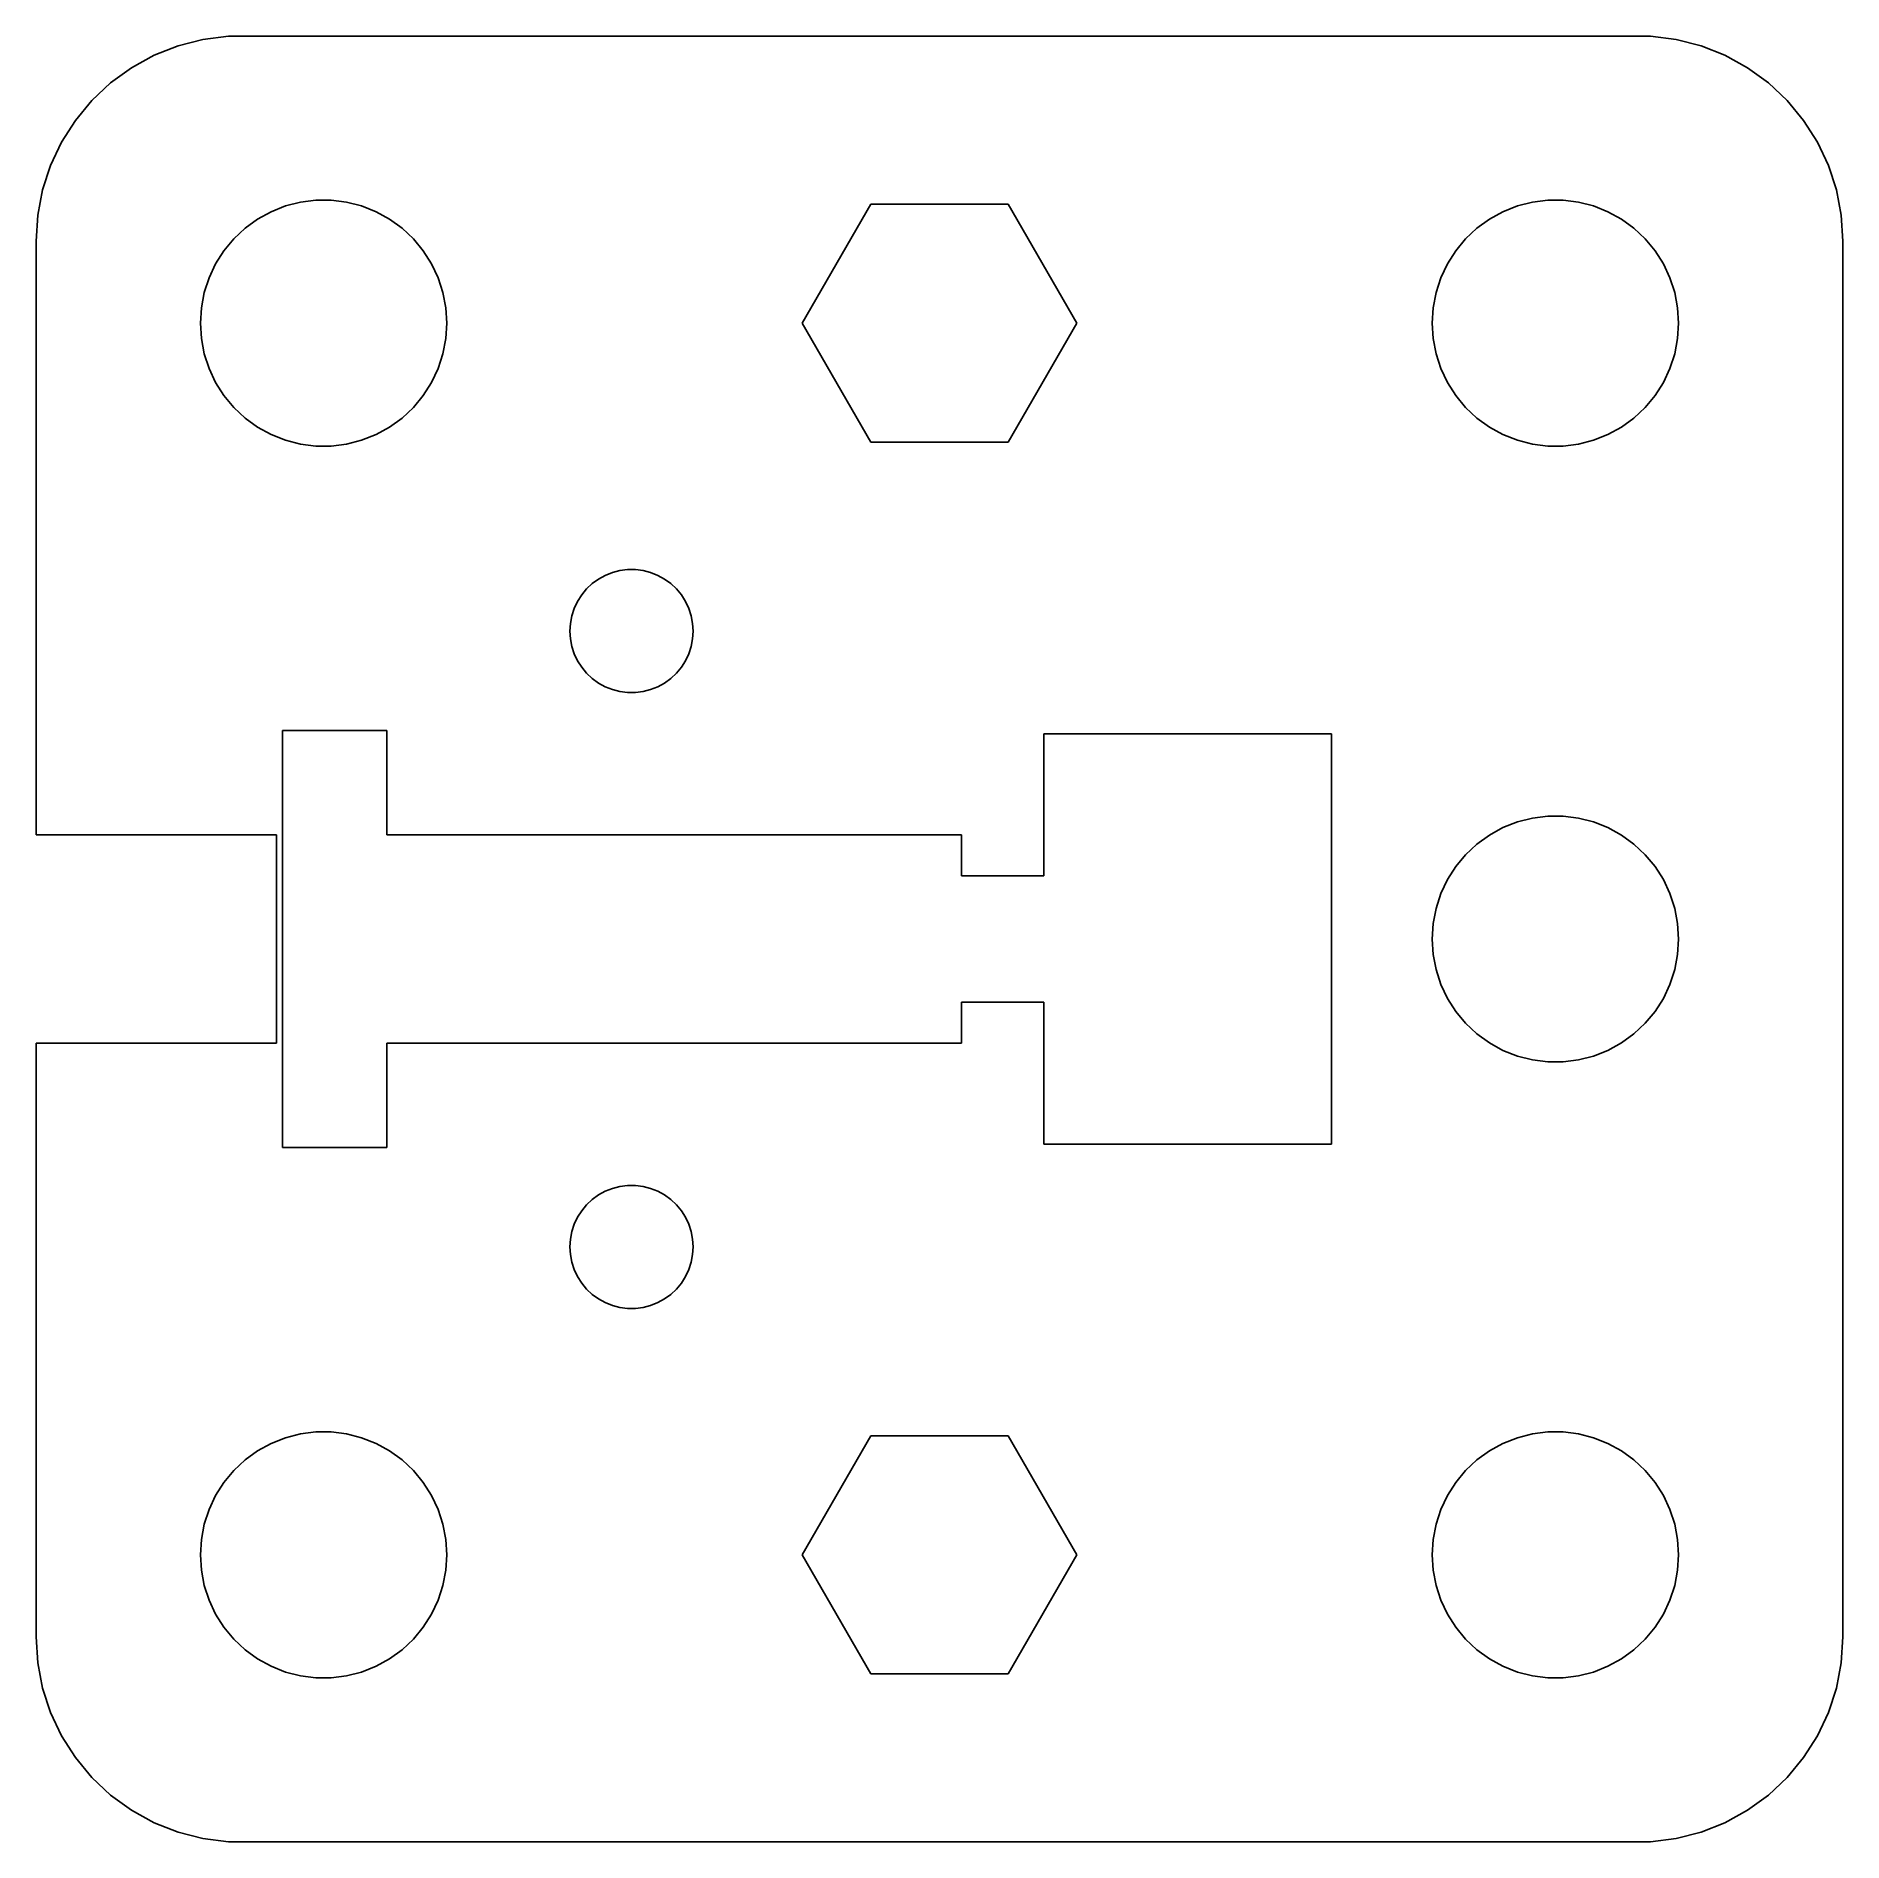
# Model space of a CAD drawing. Header units: metres. Extents: x 0.5 to 44.5, y 32 to 76.
import ezdxf

# ---------------------------------------------------------------- set-up
doc = ezdxf.new("R2010")
doc.units = ezdxf.units.M

msp = doc.modelspace()

# ---------------------------------------------------------------- linework, layer by layer
for p, q in [((3.95491, 75.7553), (3.37109, 75.5241)), ((4.56308, 75.9114), (3.95491, 75.7553)), ((5.18604, 75.9901), (4.56308, 75.9114)), ((39.8139, 75.9901), (5.18604, 75.9901)), ((40.4369, 75.9114), (39.8139, 75.9901)), ((41.0451, 75.7553), (40.4369, 75.9114)), ((41.6289, 75.5241), (41.0451, 75.7553)), ((3.37109, 75.5241), (2.82086, 75.2216)), ((42.1791, 75.2216), (41.6289, 75.5241)), ((2.31287, 74.8526), (1.85515, 74.4227)), ((2.82086, 75.2216), (2.31287, 74.8526)), ((42.6871, 74.8526), (42.1791, 75.2216)), ((43.1448, 74.4227), (42.6871, 74.8526)), ((1.85515, 74.4227), (1.45491, 73.9389)), ((43.5451, 73.9389), (43.1448, 74.4227)), ((1.45491, 73.9389), (1.11845, 73.4088)), ((43.8815, 73.4088), (43.5451, 73.9389)), ((1.11845, 73.4088), (0.85111, 72.8406)), ((44.1489, 72.8406), (43.8815, 73.4088)), ((0.85111, 72.8406), (0.65707, 72.2434)), ((44.3429, 72.2434), (44.1489, 72.8406)), ((0.65707, 72.2434), (0.53941, 71.6267)), ((44.4606, 71.6267), (44.3429, 72.2434)), ((6.22266, 71.7145), (6.57294, 71.8532)), ((6.57294, 71.8532), (6.93785, 71.9469)), ((6.93785, 71.9469), (7.31161, 71.9941)), ((7.31161, 71.9941), (7.68837, 71.9941)), ((7.68837, 71.9941), (8.06213, 71.9469)), ((8.06213, 71.9469), (8.42705, 71.8532)), ((8.42705, 71.8532), (8.77733, 71.7145)), ((19.1534, 69), (20.8267, 71.8982)), ((20.8267, 71.8982), (24.1733, 71.8982)), ((24.1733, 71.8982), (25.8466, 69)), ((36.2227, 71.7145), (36.5729, 71.8532)), ((36.5729, 71.8532), (36.9379, 71.9469)), ((36.9379, 71.9469), (37.3116, 71.9941)), ((37.3116, 71.9941), (37.6884, 71.9941)), ((37.6884, 71.9941), (38.0621, 71.9469)), ((38.0621, 71.9469), (38.427, 71.8532)), ((38.427, 71.8532), (38.7773, 71.7145)), ((0.53941, 71.6267), (0.5, 71)), ((5.31308, 71.0536), (5.58772, 71.3115)), ((5.58772, 71.3115), (5.89252, 71.533)), ((5.89252, 71.533), (6.22266, 71.7145)), ((8.77733, 71.7145), (9.10747, 71.533)), ((9.10747, 71.533), (9.41226, 71.3115)), ((9.41226, 71.3115), (9.6869, 71.0536)), ((35.3131, 71.0536), (35.5877, 71.3115)), ((35.5877, 71.3115), (35.8925, 71.533)), ((35.8925, 71.533), (36.2227, 71.7145)), ((38.7773, 71.7145), (39.1075, 71.533)), ((39.1075, 71.533), (39.4123, 71.3115)), ((39.4123, 71.3115), (39.6869, 71.0536)), ((44.5, 71), (44.4606, 71.6267)), ((0.5, 71), (0.5, 56.54)), ((5.07294, 70.7634), (5.31308, 71.0536)), ((9.6869, 71.0536), (9.92705, 70.7634)), ((35.0729, 70.7634), (35.3131, 71.0536)), ((39.6869, 71.0536), (39.927, 70.7634)), ((44.5, 37), (44.5, 71)), ((4.71066, 70.1044), (4.87108, 70.4453)), ((4.87108, 70.4453), (5.07294, 70.7634)), ((9.92705, 70.7634), (10.1289, 70.4453)), ((10.1289, 70.4453), (10.2893, 70.1044)), ((34.7107, 70.1044), (34.8711, 70.4453)), ((34.8711, 70.4453), (35.0729, 70.7634)), ((39.927, 70.7634), (40.1289, 70.4453)), ((40.1289, 70.4453), (40.2893, 70.1044)), ((4.59424, 69.7461), (4.71066, 70.1044)), ((10.2893, 70.1044), (10.4057, 69.7461)), ((34.5942, 69.7461), (34.7107, 70.1044)), ((40.2893, 70.1044), (40.4057, 69.7461)), ((4.52365, 69.376), (4.59424, 69.7461)), ((10.4057, 69.7461), (10.4763, 69.376)), ((34.5237, 69.376), (34.5942, 69.7461)), ((40.4057, 69.7461), (40.4763, 69.376)), ((4.5, 69), (4.52365, 69.376)), ((10.4763, 69.376), (10.5, 69)), ((34.5, 69), (34.5237, 69.376)), ((40.4763, 69.376), (40.5, 69)), ((4.52365, 68.624), (4.5, 69)), ((10.5, 69), (10.4763, 68.624)), ((20.8267, 66.1018), (19.1534, 69)), ((25.8466, 69), (24.1733, 66.1018)), ((34.5237, 68.624), (34.5, 69)), ((40.5, 69), (40.4763, 68.624)), ((4.59424, 68.2539), (4.52365, 68.624)), ((4.71066, 67.8956), (4.59424, 68.2539)), ((10.4057, 68.2539), (10.2893, 67.8956)), ((10.4763, 68.624), (10.4057, 68.2539)), ((34.5942, 68.2539), (34.5237, 68.624)), ((34.7107, 67.8956), (34.5942, 68.2539)), ((40.4057, 68.2539), (40.2893, 67.8956)), ((40.4763, 68.624), (40.4057, 68.2539)), ((4.87108, 67.5547), (4.71066, 67.8956)), ((10.2893, 67.8956), (10.1289, 67.5547)), ((34.8711, 67.5547), (34.7107, 67.8956)), ((40.2893, 67.8956), (40.1289, 67.5547)), ((5.07294, 67.2366), (4.87108, 67.5547)), ((10.1289, 67.5547), (9.92705, 67.2366)), ((35.0729, 67.2366), (34.8711, 67.5547)), ((40.1289, 67.5547), (39.927, 67.2366)), ((5.31308, 66.9464), (5.07294, 67.2366)), ((5.58772, 66.6884), (5.31308, 66.9464)), ((9.6869, 66.9464), (9.41226, 66.6884)), ((9.92705, 67.2366), (9.6869, 66.9464)), ((35.3131, 66.9464), (35.0729, 67.2366)), ((35.5877, 66.6884), (35.3131, 66.9464)), ((39.6869, 66.9464), (39.4123, 66.6884)), ((39.927, 67.2366), (39.6869, 66.9464)), ((5.89252, 66.467), (5.58772, 66.6884)), ((6.22266, 66.2855), (5.89252, 66.467)), ((9.10747, 66.467), (8.77733, 66.2855)), ((9.41226, 66.6884), (9.10747, 66.467)), ((35.8925, 66.467), (35.5877, 66.6884)), ((36.2227, 66.2855), (35.8925, 66.467)), ((39.1075, 66.467), (38.7773, 66.2855)), ((39.4123, 66.6884), (39.1075, 66.467)), ((6.57294, 66.1468), (6.22266, 66.2855)), ((6.93785, 66.0531), (6.57294, 66.1468)), ((7.31161, 66.0059), (6.93785, 66.0531)), ((7.68837, 66.0059), (7.31161, 66.0059)), ((8.06213, 66.0531), (7.68837, 66.0059)), ((8.42705, 66.1468), (8.06213, 66.0531)), ((8.77733, 66.2855), (8.42705, 66.1468)), ((24.1733, 66.1018), (20.8267, 66.1018)), ((36.5729, 66.1468), (36.2227, 66.2855)), ((36.9379, 66.0531), (36.5729, 66.1468)), ((37.3116, 66.0059), (36.9379, 66.0531)), ((37.6884, 66.0059), (37.3116, 66.0059)), ((38.0621, 66.0531), (37.6884, 66.0059)), ((38.427, 66.1468), (38.0621, 66.0531)), ((38.7773, 66.2855), (38.427, 66.1468)), ((14.3613, 62.8572), (14.5365, 62.9266)), ((14.5365, 62.9266), (14.7189, 62.9734)), ((14.7189, 62.9734), (14.9058, 62.997)), ((14.9058, 62.997), (15.0942, 62.997)), ((15.0942, 62.997), (15.2811, 62.9734)), ((15.2811, 62.9734), (15.4635, 62.9266)), ((15.4635, 62.9266), (15.6387, 62.8572)), ((13.7865, 62.3817), (13.9065, 62.5268)), ((13.9065, 62.5268), (14.0439, 62.6558)), ((14.0439, 62.6558), (14.1963, 62.7665)), ((14.1963, 62.7665), (14.3613, 62.8572)), ((15.6387, 62.8572), (15.8037, 62.7665)), ((15.8037, 62.7665), (15.9561, 62.6558)), ((15.9561, 62.6558), (16.0934, 62.5268)), ((16.0934, 62.5268), (16.2135, 62.3817)), ((13.5471, 61.873), (13.6053, 62.0522)), ((13.6053, 62.0522), (13.6855, 62.2226)), ((13.6855, 62.2226), (13.7865, 62.3817)), ((16.2135, 62.3817), (16.3145, 62.2226)), ((16.3145, 62.2226), (16.3947, 62.0522)), ((16.3947, 62.0522), (16.4529, 61.873)), ((13.5, 61.5), (13.5118, 61.688)), ((13.5118, 61.688), (13.5471, 61.873)), ((16.4529, 61.873), (16.4882, 61.688)), ((16.4882, 61.688), (16.5, 61.5)), ((13.5118, 61.312), (13.5, 61.5)), ((13.5471, 61.127), (13.5118, 61.312)), ((16.4882, 61.312), (16.4529, 61.127)), ((16.5, 61.5), (16.4882, 61.312)), ((13.6053, 60.9478), (13.5471, 61.127)), ((13.6855, 60.7774), (13.6053, 60.9478)), ((13.7865, 60.6183), (13.6855, 60.7774)), ((16.3145, 60.7774), (16.2135, 60.6183)), ((16.3947, 60.9478), (16.3145, 60.7774)), ((16.4529, 61.127), (16.3947, 60.9478)), ((13.9065, 60.4732), (13.7865, 60.6183)), ((14.0439, 60.3442), (13.9065, 60.4732)), ((14.1963, 60.2335), (14.0439, 60.3442)), ((15.9561, 60.3442), (15.8037, 60.2335)), ((16.0934, 60.4732), (15.9561, 60.3442)), ((16.2135, 60.6183), (16.0934, 60.4732)), ((14.3613, 60.1427), (14.1963, 60.2335)), ((14.5365, 60.0734), (14.3613, 60.1427)), ((14.7189, 60.0266), (14.5365, 60.0734)), ((14.9058, 60.0029), (14.7189, 60.0266)), ((15.0942, 60.0029), (14.9058, 60.0029)), ((15.2811, 60.0266), (15.0942, 60.0029)), ((15.4635, 60.0734), (15.2811, 60.0266)), ((15.6387, 60.1427), (15.4635, 60.0734)), ((15.8037, 60.2335), (15.6387, 60.1427)), ((6.5, 48.92), (6.5, 59.08)), ((6.5, 59.08), (9.03999, 59.08)), ((9.03999, 59.08), (9.03999, 56.54)), ((25.044, 55.54), (25.044, 59)), ((25.044, 59), (32.044, 59)), ((32.044, 59), (32.044, 49)), ((36.2227, 56.7145), (36.5729, 56.8532)), ((36.5729, 56.8532), (36.9379, 56.9469)), ((36.9379, 56.9469), (37.3116, 56.9941)), ((37.3116, 56.9941), (37.6884, 56.9941)), ((37.6884, 56.9941), (38.0621, 56.9469)), ((38.0621, 56.9469), (38.427, 56.8532)), ((38.427, 56.8532), (38.7773, 56.7145)), ((0.5, 56.54), (6.35399, 56.54)), ((6.35399, 56.54), (6.35399, 51.46)), ((9.03999, 56.54), (23.038, 56.54)), ((23.038, 56.54), (23.038, 55.54)), ((35.5877, 56.3115), (35.8925, 56.533)), ((35.8925, 56.533), (36.2227, 56.7145)), ((38.7773, 56.7145), (39.1075, 56.533)), ((39.1075, 56.533), (39.4123, 56.3115)), ((35.0729, 55.7634), (35.3131, 56.0536)), ((35.3131, 56.0536), (35.5877, 56.3115)), ((39.4123, 56.3115), (39.6869, 56.0536)), ((39.6869, 56.0536), (39.927, 55.7634)), ((23.038, 55.54), (25.044, 55.54)), ((34.7107, 55.1044), (34.8711, 55.4453)), ((34.8711, 55.4453), (35.0729, 55.7634)), ((39.927, 55.7634), (40.1289, 55.4453)), ((40.1289, 55.4453), (40.2893, 55.1044)), ((34.5942, 54.7461), (34.7107, 55.1044)), ((40.2893, 55.1044), (40.4057, 54.7461)), ((34.5237, 54.376), (34.5942, 54.7461)), ((40.4057, 54.7461), (40.4763, 54.376)), ((34.5, 54), (34.5237, 54.376)), ((40.4763, 54.376), (40.5, 54)), ((34.5237, 53.624), (34.5, 54)), ((40.5, 54), (40.4763, 53.624)), ((34.5942, 53.2539), (34.5237, 53.624)), ((34.7107, 52.8956), (34.5942, 53.2539)), ((40.4057, 53.2539), (40.2893, 52.8956)), ((40.4763, 53.624), (40.4057, 53.2539)), ((34.8711, 52.5547), (34.7107, 52.8956)), ((40.2893, 52.8956), (40.1289, 52.5547)), ((25.044, 52.46), (23.038, 52.46)), ((23.038, 52.46), (23.038, 51.46)), ((25.044, 49), (25.044, 52.46)), ((35.0729, 52.2366), (34.8711, 52.5547)), ((40.1289, 52.5547), (39.927, 52.2366)), ((35.3131, 51.9464), (35.0729, 52.2366)), ((35.5877, 51.6885), (35.3131, 51.9464)), ((39.6869, 51.9464), (39.4123, 51.6885)), ((39.927, 52.2366), (39.6869, 51.9464)), ((35.8925, 51.467), (35.5877, 51.6885)), ((39.4123, 51.6885), (39.1075, 51.467)), ((6.35399, 51.46), (0.5, 51.46)), ((0.5, 51.46), (0.5, 37)), ((23.038, 51.46), (9.03999, 51.46)), ((9.03999, 51.46), (9.03999, 48.92)), ((36.2227, 51.2855), (35.8925, 51.467)), ((36.5729, 51.1468), (36.2227, 51.2855)), ((36.9379, 51.0531), (36.5729, 51.1468)), ((37.3116, 51.0059), (36.9379, 51.0531)), ((38.0621, 51.0531), (37.6884, 51.0059)), ((38.427, 51.1468), (38.0621, 51.0531)), ((38.7773, 51.2855), (38.427, 51.1468)), ((39.1075, 51.467), (38.7773, 51.2855)), ((37.6884, 51.0059), (37.3116, 51.0059)), ((9.03999, 48.92), (6.5, 48.92)), ((32.044, 49), (25.044, 49)), ((14.5365, 47.9266), (14.7189, 47.9734)), ((14.7189, 47.9734), (14.9058, 47.9971)), ((14.9058, 47.9971), (15.0942, 47.9971)), ((15.0942, 47.9971), (15.2811, 47.9734)), ((15.2811, 47.9734), (15.4635, 47.9266)), ((13.7865, 47.3817), (13.9065, 47.5268)), ((13.9065, 47.5268), (14.0439, 47.6558)), ((14.0439, 47.6558), (14.1963, 47.7665)), ((14.1963, 47.7665), (14.3613, 47.8573)), ((14.3613, 47.8573), (14.5365, 47.9266)), ((15.4635, 47.9266), (15.6387, 47.8573)), ((15.6387, 47.8573), (15.8037, 47.7665)), ((15.8037, 47.7665), (15.9561, 47.6558)), ((15.9561, 47.6558), (16.0934, 47.5268)), ((16.0934, 47.5268), (16.2135, 47.3817)), ((13.6053, 47.0522), (13.6855, 47.2226)), ((13.6855, 47.2226), (13.7865, 47.3817)), ((16.2135, 47.3817), (16.3145, 47.2226)), ((16.3145, 47.2226), (16.3947, 47.0522)), ((13.5, 46.5), (13.5118, 46.688)), ((13.5118, 46.688), (13.5471, 46.873)), ((13.5471, 46.873), (13.6053, 47.0522)), ((16.3947, 47.0522), (16.4529, 46.873)), ((16.4529, 46.873), (16.4882, 46.688)), ((16.4882, 46.688), (16.5, 46.5)), ((13.5118, 46.312), (13.5, 46.5)), ((13.5471, 46.127), (13.5118, 46.312)), ((16.4882, 46.312), (16.4529, 46.127)), ((16.5, 46.5), (16.4882, 46.312)), ((13.6053, 45.9478), (13.5471, 46.127)), ((13.6855, 45.7774), (13.6053, 45.9478)), ((13.7865, 45.6183), (13.6855, 45.7774)), ((16.3145, 45.7774), (16.2135, 45.6183)), ((16.3947, 45.9478), (16.3145, 45.7774)), ((16.4529, 46.127), (16.3947, 45.9478)), ((13.9065, 45.4732), (13.7865, 45.6183)), ((14.0439, 45.3442), (13.9065, 45.4732)), ((14.1963, 45.2335), (14.0439, 45.3442)), ((15.9561, 45.3442), (15.8037, 45.2335)), ((16.0934, 45.4732), (15.9561, 45.3442)), ((16.2135, 45.6183), (16.0934, 45.4732)), ((14.3613, 45.1428), (14.1963, 45.2335)), ((14.5365, 45.0734), (14.3613, 45.1428)), ((14.7189, 45.0266), (14.5365, 45.0734)), ((14.9058, 45.003), (14.7189, 45.0266)), ((15.0942, 45.003), (14.9058, 45.003)), ((15.2811, 45.0266), (15.0942, 45.003)), ((15.4635, 45.0734), (15.2811, 45.0266)), ((15.6387, 45.1428), (15.4635, 45.0734)), ((15.8037, 45.2335), (15.6387, 45.1428)), ((6.22266, 41.7145), (6.57294, 41.8532)), ((6.57294, 41.8532), (6.93785, 41.9469)), ((6.93785, 41.9469), (7.31161, 41.9941)), ((7.31161, 41.9941), (7.68837, 41.9941)), ((7.68837, 41.9941), (8.06213, 41.9469)), ((8.06213, 41.9469), (8.42705, 41.8532)), ((8.42705, 41.8532), (8.77733, 41.7145)), ((19.1534, 39), (20.8267, 41.8982)), ((20.8267, 41.8982), (24.1733, 41.8982)), ((24.1733, 41.8982), (25.8466, 39)), ((36.2227, 41.7145), (36.5729, 41.8532)), ((36.5729, 41.8532), (36.9379, 41.9469)), ((36.9379, 41.9469), (37.3116, 41.9941)), ((37.3116, 41.9941), (37.6884, 41.9941)), ((37.6884, 41.9941), (38.0621, 41.9469)), ((38.0621, 41.9469), (38.427, 41.8532)), ((38.427, 41.8532), (38.7773, 41.7145)), ((5.58772, 41.3116), (5.89252, 41.533)), ((5.89252, 41.533), (6.22266, 41.7145)), ((8.77733, 41.7145), (9.10747, 41.533)), ((9.10747, 41.533), (9.41226, 41.3116)), ((35.5877, 41.3116), (35.8925, 41.533)), ((35.8925, 41.533), (36.2227, 41.7145)), ((38.7773, 41.7145), (39.1075, 41.533)), ((39.1075, 41.533), (39.4123, 41.3116)), ((5.07294, 40.7634), (5.31308, 41.0536)), ((5.31308, 41.0536), (5.58772, 41.3116)), ((9.41226, 41.3116), (9.6869, 41.0536)), ((9.6869, 41.0536), (9.92705, 40.7634)), ((35.0729, 40.7634), (35.3131, 41.0536)), ((35.3131, 41.0536), (35.5877, 41.3116)), ((39.4123, 41.3116), (39.6869, 41.0536)), ((39.6869, 41.0536), (39.927, 40.7634)), ((4.87108, 40.4453), (5.07294, 40.7634)), ((9.92705, 40.7634), (10.1289, 40.4453)), ((34.8711, 40.4453), (35.0729, 40.7634)), ((39.927, 40.7634), (40.1289, 40.4453)), ((4.59424, 39.7461), (4.71066, 40.1044)), ((4.71066, 40.1044), (4.87108, 40.4453)), ((10.1289, 40.4453), (10.2893, 40.1044)), ((10.2893, 40.1044), (10.4057, 39.7461)), ((34.5942, 39.7461), (34.7107, 40.1044)), ((34.7107, 40.1044), (34.8711, 40.4453)), ((40.1289, 40.4453), (40.2893, 40.1044)), ((40.2893, 40.1044), (40.4057, 39.7461)), ((4.52365, 39.376), (4.59424, 39.7461)), ((10.4057, 39.7461), (10.4763, 39.376)), ((34.5237, 39.376), (34.5942, 39.7461)), ((40.4057, 39.7461), (40.4763, 39.376)), ((4.5, 39), (4.52365, 39.376)), ((10.4763, 39.376), (10.5, 39)), ((34.5, 39), (34.5237, 39.376)), ((40.4763, 39.376), (40.5, 39)), ((4.52365, 38.624), (4.5, 39)), ((10.5, 39), (10.4763, 38.624)), ((20.8267, 36.1018), (19.1534, 39)), ((25.8466, 39), (24.1733, 36.1018)), ((34.5237, 38.624), (34.5, 39)), ((40.5, 39), (40.4763, 38.624)), ((4.59424, 38.2539), (4.52365, 38.624)), ((10.4763, 38.624), (10.4057, 38.2539)), ((34.5942, 38.2539), (34.5237, 38.624)), ((40.4763, 38.624), (40.4057, 38.2539)), ((4.71066, 37.8956), (4.59424, 38.2539)), ((4.87108, 37.5547), (4.71066, 37.8956)), ((10.2893, 37.8956), (10.1289, 37.5547)), ((10.4057, 38.2539), (10.2893, 37.8956)), ((34.7107, 37.8956), (34.5942, 38.2539)), ((34.8711, 37.5547), (34.7107, 37.8956)), ((40.2893, 37.8956), (40.1289, 37.5547)), ((40.4057, 38.2539), (40.2893, 37.8956)), ((5.07294, 37.2366), (4.87108, 37.5547)), ((10.1289, 37.5547), (9.92705, 37.2366)), ((35.0729, 37.2366), (34.8711, 37.5547)), ((40.1289, 37.5547), (39.927, 37.2366)), ((0.5, 37), (0.53941, 36.3733)), ((5.31308, 36.9464), (5.07294, 37.2366)), ((9.92705, 37.2366), (9.6869, 36.9464)), ((35.3131, 36.9464), (35.0729, 37.2366)), ((39.927, 37.2366), (39.6869, 36.9464)), ((44.4606, 36.3733), (44.5, 37)), ((5.58772, 36.6885), (5.31308, 36.9464)), ((5.89252, 36.467), (5.58772, 36.6885)), ((9.41226, 36.6885), (9.10747, 36.467)), ((9.6869, 36.9464), (9.41226, 36.6885)), ((35.5877, 36.6885), (35.3131, 36.9464)), ((35.8925, 36.467), (35.5877, 36.6885)), ((39.4123, 36.6885), (39.1075, 36.467)), ((39.6869, 36.9464), (39.4123, 36.6885)), ((0.53941, 36.3733), (0.65707, 35.7566)), ((6.22266, 36.2855), (5.89252, 36.467)), ((6.57294, 36.1468), (6.22266, 36.2855)), ((6.93785, 36.0531), (6.57294, 36.1468)), ((8.42705, 36.1468), (8.06213, 36.0531)), ((8.77733, 36.2855), (8.42705, 36.1468)), ((9.10747, 36.467), (8.77733, 36.2855)), ((24.1733, 36.1018), (20.8267, 36.1018)), ((36.2227, 36.2855), (35.8925, 36.467)), ((36.5729, 36.1468), (36.2227, 36.2855)), ((36.9379, 36.0531), (36.5729, 36.1468)), ((38.427, 36.1468), (38.0621, 36.0531)), ((38.7773, 36.2855), (38.427, 36.1468)), ((39.1075, 36.467), (38.7773, 36.2855)), ((44.3429, 35.7566), (44.4606, 36.3733)), ((0.65707, 35.7566), (0.85111, 35.1594)), ((7.31161, 36.0059), (6.93785, 36.0531)), ((7.68837, 36.0059), (7.31161, 36.0059)), ((8.06213, 36.0531), (7.68837, 36.0059)), ((37.3116, 36.0059), (36.9379, 36.0531)), ((37.6884, 36.0059), (37.3116, 36.0059)), ((38.0621, 36.0531), (37.6884, 36.0059)), ((44.1489, 35.1594), (44.3429, 35.7566)), ((0.85111, 35.1594), (1.11845, 34.5912)), ((43.8815, 34.5912), (44.1489, 35.1594)), ((1.11845, 34.5912), (1.45491, 34.0611)), ((43.5451, 34.0611), (43.8815, 34.5912)), ((1.45491, 34.0611), (1.85515, 33.5773)), ((43.1448, 33.5773), (43.5451, 34.0611)), ((1.85515, 33.5773), (2.31287, 33.1474)), ((42.6871, 33.1474), (43.1448, 33.5773)), ((2.31287, 33.1474), (2.82086, 32.7784)), ((42.1791, 32.7784), (42.6871, 33.1474)), ((2.82086, 32.7784), (3.37109, 32.4759)), ((41.6289, 32.4759), (42.1791, 32.7784)), ((3.37109, 32.4759), (3.95491, 32.2447)), ((3.95491, 32.2447), (4.56308, 32.0886)), ((40.4369, 32.0886), (41.0451, 32.2447)), ((41.0451, 32.2447), (41.6289, 32.4759)), ((4.56308, 32.0886), (5.18604, 32.0099)), ((5.18604, 32.0099), (39.8139, 32.0099)), ((39.8139, 32.0099), (40.4369, 32.0886))]:
    msp.add_line(p, q)

doc.saveas('drawing.dxf')
